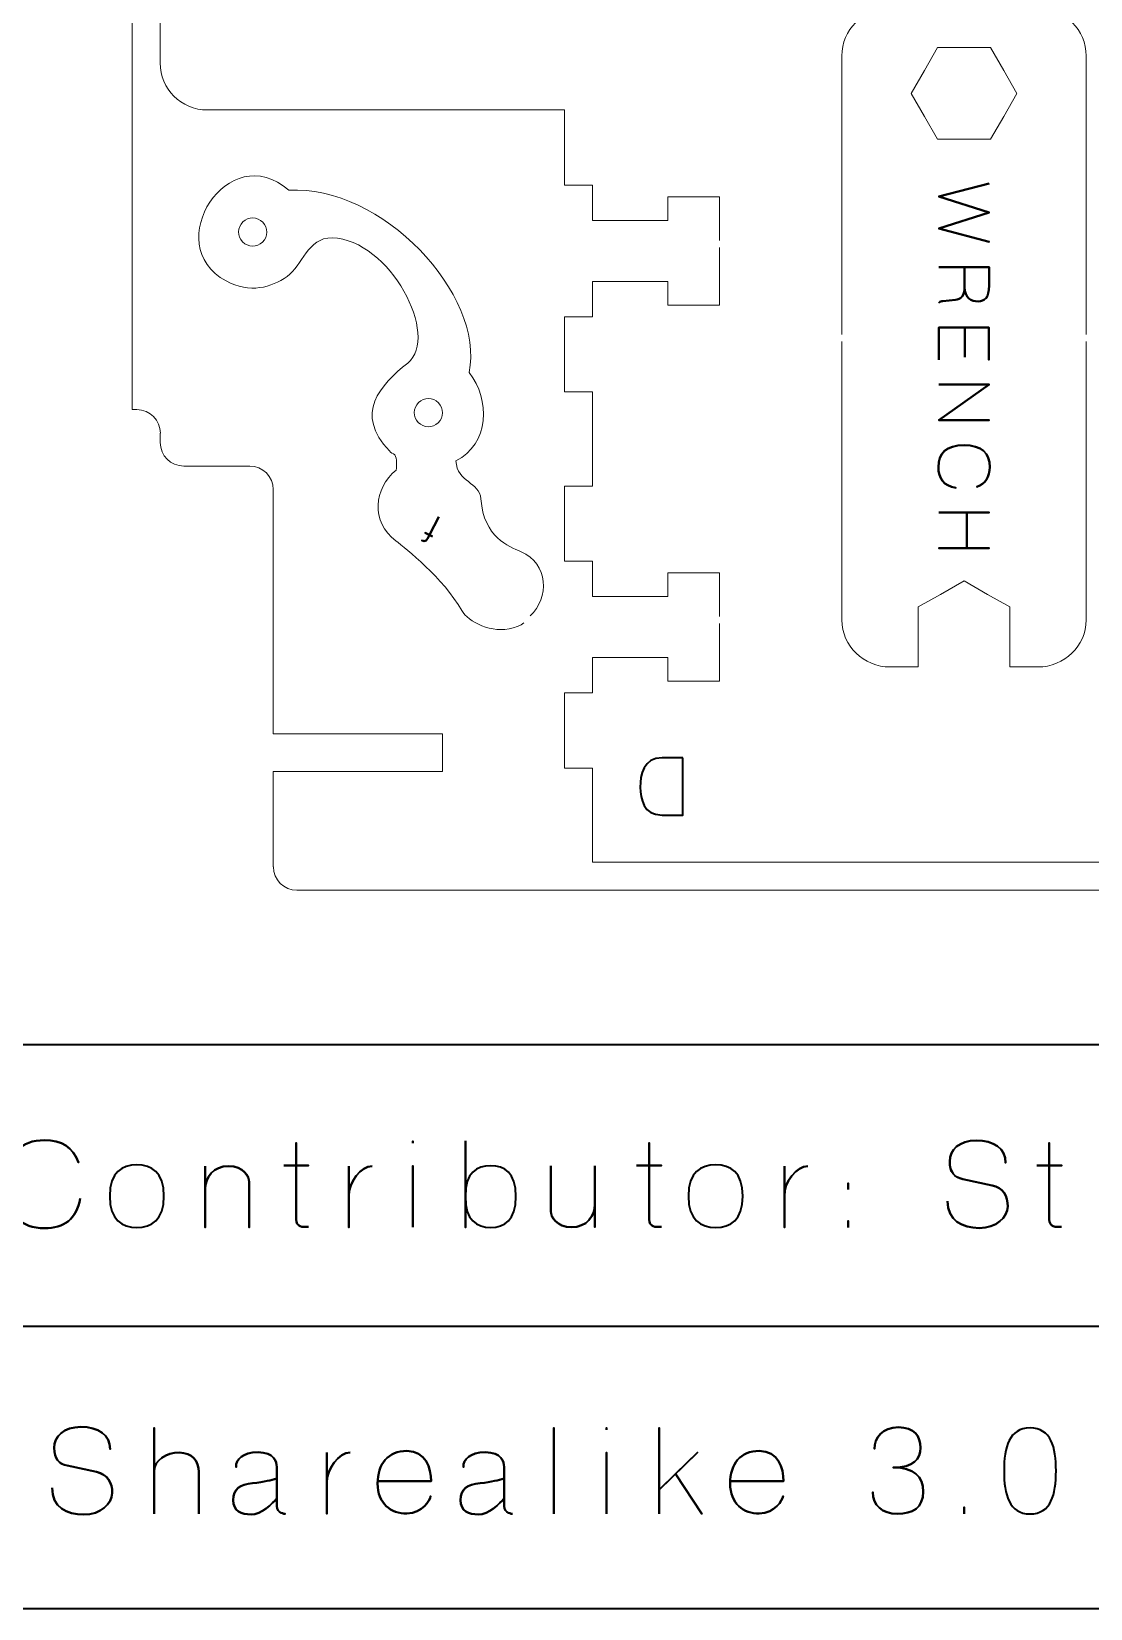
# Model space of a CAD drawing. Header units: inches. Extents: x 15 to 785, y -737 to -15.
# Drawn here: x 332.9 to 445.5, y -585 to -417.3 of the extents above; entities that cross this region are included whole.
import ezdxf

# ---------------------------------------------------------------- set-up
doc = ezdxf.new("R2010")
doc.units = ezdxf.units.IN
doc.header["$MEASUREMENT"] = 0
doc.layers.add('Layer 1', color=7, linetype='Continuous')

# ---------------------------------------------------------------- blocks, each defined once
blk = doc.blocks.new('block 10')
at = {"layer": 'Layer 1', "color": 13, "lineweight": 35, "true_color": 0xed6444}
blk.add_lwpolyline([(429.38, -468.43), (432.34, -468.43), (432.34, -472.2), (429.38, -472.2), (434.72, -472.2), (432.34, -472.2), (432.34, -468.43), (434.72, -468.43), (429.38, -468.43)], dxfattribs=at)
for points, knots in [([(434.72, -433.41), (434.72, -433.41), (429.38, -434.81), (429.38, -434.81), (429.38, -434.81), (434.72, -436.51), (434.72, -436.51), (434.72, -436.51), (429.38, -438.21), (429.38, -438.21), (429.38, -438.21), (434.72, -439.61), (434.72, -439.61), (434.72, -439.61), (429.38, -438.21), (429.38, -438.21), (429.38, -438.21), (434.72, -436.51), (434.72, -436.51), (434.72, -436.51), (429.38, -434.81), (429.38, -434.81), (429.38, -434.81), (434.72, -433.41), (434.72, -433.41)], [0, 0, 0, 0, 1, 1, 1, 2, 2, 2, 3, 3, 3, 4, 4, 4, 5, 5, 5, 6, 6, 6, 7, 7, 7, 8, 8, 8, 8]), ([(429.38, -442.32), (429.38, -442.32), (434.72, -442.32), (434.72, -442.32), (434.72, -442.32), (434.72, -444.27), (434.72, -444.27), (434.72, -445.63), (434.26, -445.92), (433.54, -445.96), (432.82, -445.99), (432.11, -445.62), (432.11, -444.42), (432.11, -444.42), (432.11, -442.32), (432.11, -442.32), (432.11, -442.32), (432.11, -444.42), (432.11, -444.42), (432.11, -445.6), (432.82, -445.99), (433.54, -445.96), (434.26, -445.92), (434.72, -445.6), (434.72, -444.27), (434.72, -444.27), (434.72, -442.32), (434.72, -442.32), (434.72, -442.32), (429.38, -442.32), (429.38, -442.32)], [0, 0, 0, 0, 1, 1, 1, 2, 2, 2, 3, 3, 3, 4, 4, 4, 5, 5, 5, 6, 6, 6, 7, 7, 7, 8, 8, 8, 9, 9, 9, 10, 10, 10, 10]), ([(429.38, -446.12), (429.49, -445.97), (429.69, -445.93), (429.78, -445.93), (429.78, -445.93), (431.13, -445.8), (431.13, -445.8), (431.71, -445.76), (432.11, -445.34), (432.11, -444.52), (432.11, -445.34), (431.71, -445.76), (431.13, -445.8), (431.13, -445.8), (429.78, -445.93), (429.78, -445.93), (429.69, -445.93), (429.49, -445.97), (429.38, -446.12)], [0, 0, 0, 0, 1, 1, 1, 2, 2, 2, 3, 3, 3, 4, 4, 4, 5, 5, 5, 6, 6, 6, 6]), ([(429.38, -452.19), (429.38, -452.19), (429.38, -448.74), (429.38, -448.74), (429.38, -448.74), (434.69, -448.74), (434.69, -448.74), (434.69, -448.74), (434.69, -452.19), (434.69, -452.19), (434.69, -452.19), (434.69, -448.74), (434.69, -448.74), (434.69, -448.74), (429.38, -448.74), (429.38, -448.74), (429.38, -448.74), (429.38, -452.19), (429.38, -452.19)], [0, 0, 0, 0, 1, 1, 1, 2, 2, 2, 3, 3, 3, 4, 4, 4, 5, 5, 5, 6, 6, 6, 6]), ([(432.12, -451.9), (432.12, -451.9), (432.12, -448.74), (432.12, -448.74), (432.12, -448.74), (432.12, -451.9), (432.12, -451.9)], [0, 0, 0, 0, 1, 1, 1, 2, 2, 2, 2]), ([(429.38, -454.8), (429.38, -454.8), (434.72, -454.8), (434.72, -454.8), (434.72, -454.8), (429.38, -458.61), (429.38, -458.61), (429.38, -458.61), (434.72, -458.61), (434.72, -458.61), (434.72, -458.61), (429.38, -458.61), (429.38, -458.61), (429.38, -458.61), (434.72, -454.8), (434.72, -454.8), (434.72, -454.8), (429.38, -454.8), (429.38, -454.8)], [0, 0, 0, 0, 1, 1, 1, 2, 2, 2, 3, 3, 3, 4, 4, 4, 5, 5, 5, 6, 6, 6, 6]), ([(429.32, -463.58), (429.32, -462.11), (430.16, -461.27), (432.06, -461.27), (433.95, -461.27), (434.79, -462.11), (434.79, -463.58), (434.79, -464.63), (434.35, -465.36), (433.4, -465.68), (434.35, -465.36), (434.79, -464.63), (434.79, -463.58), (434.79, -462.11), (433.95, -461.27), (432.06, -461.27), (430.16, -461.27), (429.32, -462.11), (429.32, -463.58), (429.32, -464.8), (429.9, -465.57), (431.17, -465.8), (429.9, -465.57), (429.32, -464.8), (429.32, -463.58)], [0, 0, 0, 0, 1, 1, 1, 2, 2, 2, 3, 3, 3, 4, 4, 4, 5, 5, 5, 6, 6, 6, 7, 7, 7, 8, 8, 8, 8])]:
    blk.add_open_spline(points, degree=3, knots=knots, dxfattribs=at)
blk = doc.blocks.new('block 23')
at = {"layer": 'Layer 1', "color": 30, "lineweight": 35, "true_color": 0xf58726}
for points, knots in [([(338.06, -541.39), (337.66, -543.57), (336.33, -544.56), (334.25, -544.56), (331.73, -544.56), (330.29, -543.13), (330.29, -539.87), (330.29, -536.64), (331.73, -535.19), (334.25, -535.19), (336.06, -535.19), (337.3, -535.94), (337.86, -537.56), (337.3, -535.94), (336.06, -535.19), (334.25, -535.19), (331.73, -535.19), (330.29, -536.64), (330.29, -539.87), (330.29, -543.13), (331.73, -544.56), (334.25, -544.56), (336.33, -544.56), (337.66, -543.57), (338.06, -541.39)], [0, 0, 0, 0, 1, 1, 1, 2, 2, 2, 3, 3, 3, 4, 4, 4, 5, 5, 5, 6, 6, 6, 7, 7, 7, 8, 8, 8, 8]), ([(362.32, -544.4), (361.7, -544.43), (361.02, -544.46), (361.02, -543.61), (361.02, -542.74), (361.02, -535.48), (361.02, -535.48), (361.02, -535.48), (361.02, -542.74), (361.02, -543.61), (361.02, -544.46), (361.7, -544.43), (362.32, -544.4)], [0, 0, 0, 0, 1, 1, 1, 2, 2, 2, 3, 3, 3, 4, 4, 4, 4]), ([(373.41, -535.52), (373.41, -535.52), (373.41, -535.29), (373.41, -535.29), (373.41, -535.29), (373.41, -535.52), (373.41, -535.52)], [0, 0, 0, 0, 1, 1, 1, 2, 2, 2, 2]), ([(379.01, -535.26), (379.01, -535.26), (379.01, -544.46), (379.01, -544.46), (379.01, -544.46), (379.01, -535.26), (379.01, -535.26)], [0, 0, 0, 0, 1, 1, 1, 2, 2, 2, 2]), ([(399.86, -544.4), (399.24, -544.43), (398.56, -544.46), (398.56, -543.61), (398.56, -542.74), (398.56, -535.48), (398.56, -535.48), (398.56, -535.48), (398.56, -542.74), (398.56, -543.61), (398.56, -544.46), (399.24, -544.43), (399.86, -544.4)], [0, 0, 0, 0, 1, 1, 1, 2, 2, 2, 3, 3, 3, 4, 4, 4, 4]), ([(430.3, -541.69), (430.3, -543.72), (431.85, -544.53), (433.67, -544.53), (435.51, -544.53), (436.66, -543.38), (436.7, -542.25), (436.74, -541.13), (436.17, -540.24), (435.04, -540), (435.04, -540), (431.93, -539.33), (431.93, -539.33), (431.05, -539.14), (430.53, -538.63), (430.53, -537.44), (430.53, -536.24), (431.53, -535.21), (433.36, -535.21), (435.19, -535.21), (436.52, -536.08), (436.47, -537.59), (436.52, -536.08), (435.19, -535.21), (433.36, -535.21), (431.53, -535.21), (430.53, -536.24), (430.53, -537.44), (430.53, -538.63), (431.02, -539.13), (431.93, -539.33), (431.93, -539.33), (435.04, -540), (435.04, -540), (436.19, -540.24), (436.74, -541.13), (436.7, -542.25), (436.66, -543.38), (435.51, -544.53), (433.67, -544.53), (431.85, -544.53), (430.3, -543.72), (430.3, -541.69)], [0, 0, 0, 0, 1, 1, 1, 2, 2, 2, 3, 3, 3, 4, 4, 4, 5, 5, 5, 6, 6, 6, 7, 7, 7, 8, 8, 8, 9, 9, 9, 10, 10, 10, 11, 11, 11, 12, 12, 12, 13, 13, 13, 14, 14, 14, 14]), ([(442.42, -544.4), (441.79, -544.43), (441.12, -544.46), (441.12, -543.61), (441.12, -542.74), (441.12, -535.48), (441.12, -535.48), (441.12, -535.48), (441.12, -542.74), (441.12, -543.61), (441.12, -544.46), (441.79, -544.43), (442.42, -544.4)], [0, 0, 0, 0, 1, 1, 1, 2, 2, 2, 3, 3, 3, 4, 4, 4, 4]), ([(341.19, -541.13), (341.19, -538.57), (342.49, -537.82), (344.07, -537.82), (345.66, -537.82), (346.95, -538.57), (346.95, -541.13), (346.95, -543.71), (345.66, -544.46), (344.07, -544.46), (342.49, -544.46), (341.19, -543.71), (341.19, -541.13)], [0, 0, 0, 0, 1, 1, 1, 2, 2, 2, 3, 3, 3, 4, 4, 4, 4]), ([(341.19, -541.13), (341.19, -538.57), (342.49, -537.82), (344.07, -537.82), (345.66, -537.82), (346.95, -538.57), (346.95, -541.13), (346.95, -543.71), (345.66, -544.46), (344.07, -544.46), (342.49, -544.46), (341.19, -543.71), (341.19, -541.13)], [0, 0, 0, 0, 1, 1, 1, 2, 2, 2, 3, 3, 3, 4, 4, 4, 4]), ([(356.02, -539.63), (356.02, -539.05), (355.44, -537.96), (353.82, -537.94), (352.2, -537.93), (351.35, -539.19), (351.35, -540.36), (351.35, -539.19), (352.2, -537.93), (353.82, -537.94), (355.44, -537.96), (356.02, -539.05), (356.02, -539.63), (356.02, -540.22), (356.02, -544.46), (356.02, -544.46), (356.02, -544.46), (356.02, -540.22), (356.02, -539.63)], [0, 0, 0, 0, 1, 1, 1, 2, 2, 2, 3, 3, 3, 4, 4, 4, 5, 5, 5, 6, 6, 6, 6]), ([(351.35, -537.94), (351.35, -537.94), (351.35, -544.46), (351.35, -544.46), (351.35, -544.46), (351.35, -537.94), (351.35, -537.94)], [0, 0, 0, 0, 1, 1, 1, 2, 2, 2, 2]), ([(359.69, -537.88), (359.69, -537.88), (362.34, -537.88), (362.34, -537.88), (362.34, -537.88), (359.69, -537.88), (359.69, -537.88)], [0, 0, 0, 0, 1, 1, 1, 2, 2, 2, 2]), ([(369.1, -537.94), (367.92, -537.93), (366.57, -539.67), (366.61, -541.13), (366.57, -539.67), (367.92, -537.93), (369.1, -537.94)], [0, 0, 0, 0, 1, 1, 1, 2, 2, 2, 2]), ([(366.61, -537.94), (366.61, -537.94), (366.61, -544.46), (366.61, -544.46), (366.61, -544.46), (366.61, -537.94), (366.61, -537.94)], [0, 0, 0, 0, 1, 1, 1, 2, 2, 2, 2]), ([(373.41, -544.45), (373.41, -544.45), (373.41, -537.93), (373.41, -537.93), (373.41, -537.93), (373.41, -544.47), (373.41, -544.45)], [0, 0, 0, 0, 1, 1, 1, 2, 2, 2, 2]), ([(381.7, -537.91), (383.18, -537.91), (384.39, -538.63), (384.39, -541.18), (384.39, -543.72), (383.18, -544.46), (381.7, -544.46), (380.21, -544.46), (379.01, -543.72), (379.01, -541.18), (379.01, -538.63), (380.21, -537.91), (381.7, -537.91)], [0, 0, 0, 0, 1, 1, 1, 2, 2, 2, 3, 3, 3, 4, 4, 4, 4]), ([(381.7, -537.91), (383.18, -537.91), (384.39, -538.63), (384.39, -541.18), (384.39, -543.72), (383.18, -544.46), (381.7, -544.46), (380.21, -544.46), (379.01, -543.72), (379.01, -541.18), (379.01, -538.63), (380.21, -537.91), (381.7, -537.91)], [0, 0, 0, 0, 1, 1, 1, 2, 2, 2, 3, 3, 3, 4, 4, 4, 4]), ([(388.11, -537.92), (388.11, -537.92), (388.11, -542.17), (388.11, -542.76), (388.11, -543.34), (388.7, -544.43), (390.31, -544.45), (391.93, -544.46), (392.8, -543.2), (392.8, -542.03), (392.8, -543.2), (391.93, -544.46), (390.31, -544.45), (388.7, -544.43), (388.11, -543.34), (388.11, -542.76), (388.11, -542.17), (388.11, -537.92), (388.11, -537.92)], [0, 0, 0, 0, 1, 1, 1, 2, 2, 2, 3, 3, 3, 4, 4, 4, 5, 5, 5, 6, 6, 6, 6]), ([(392.8, -537.92), (392.8, -537.92), (392.8, -544.45), (392.8, -544.45), (392.8, -544.45), (392.8, -537.92), (392.8, -537.92)], [0, 0, 0, 0, 1, 1, 1, 2, 2, 2, 2]), ([(397.23, -537.88), (397.23, -537.88), (399.88, -537.88), (399.88, -537.88), (399.88, -537.88), (397.23, -537.88), (397.23, -537.88)], [0, 0, 0, 0, 1, 1, 1, 2, 2, 2, 2]), ([(402.74, -541.13), (402.74, -538.57), (404.05, -537.82), (405.63, -537.82), (407.21, -537.82), (408.51, -538.57), (408.51, -541.13), (408.51, -543.71), (407.21, -544.46), (405.63, -544.46), (404.05, -544.46), (402.74, -543.71), (402.74, -541.13)], [0, 0, 0, 0, 1, 1, 1, 2, 2, 2, 3, 3, 3, 4, 4, 4, 4]), ([(402.74, -541.13), (402.74, -538.57), (404.05, -537.82), (405.63, -537.82), (407.21, -537.82), (408.51, -538.57), (408.51, -541.13), (408.51, -543.71), (407.21, -544.46), (405.63, -544.46), (404.05, -544.46), (402.74, -543.71), (402.74, -541.13)], [0, 0, 0, 0, 1, 1, 1, 2, 2, 2, 3, 3, 3, 4, 4, 4, 4]), ([(415.43, -537.94), (414.25, -537.93), (412.9, -539.67), (412.94, -541.13), (412.9, -539.67), (414.25, -537.93), (415.43, -537.94)], [0, 0, 0, 0, 1, 1, 1, 2, 2, 2, 2]), ([(412.94, -537.94), (412.94, -537.94), (412.94, -544.46), (412.94, -544.46), (412.94, -544.46), (412.94, -537.94), (412.94, -537.94)], [0, 0, 0, 0, 1, 1, 1, 2, 2, 2, 2]), ([(439.79, -537.88), (439.79, -537.88), (442.44, -537.88), (442.44, -537.88), (442.44, -537.88), (439.79, -537.88), (439.79, -537.88)], [0, 0, 0, 0, 1, 1, 1, 2, 2, 2, 2]), ([(419.72, -540.45), (419.72, -540.45), (419.72, -539.75), (419.72, -539.75), (419.72, -539.75), (419.72, -540.45), (419.72, -540.45)], [0, 0, 0, 0, 1, 1, 1, 2, 2, 2, 2]), ([(419.72, -544.46), (419.72, -544.46), (419.72, -543.76), (419.72, -543.76), (419.72, -543.76), (419.72, -544.46), (419.72, -544.46)], [0, 0, 0, 0, 1, 1, 1, 2, 2, 2, 2]), ([(335.05, -572.17), (335.05, -574.2), (336.6, -575.01), (338.41, -575.01), (340.26, -575.01), (341.41, -573.86), (341.45, -572.73), (341.49, -571.61), (340.92, -570.72), (339.79, -570.48), (339.79, -570.48), (336.67, -569.81), (336.67, -569.81), (335.8, -569.62), (335.28, -569.11), (335.28, -567.92), (335.28, -566.72), (336.28, -565.69), (338.11, -565.69), (339.94, -565.69), (341.27, -566.56), (341.22, -568.07), (341.27, -566.56), (339.94, -565.69), (338.11, -565.69), (336.28, -565.69), (335.28, -566.72), (335.28, -567.92), (335.28, -569.11), (335.77, -569.61), (336.67, -569.81), (336.67, -569.81), (339.79, -570.48), (339.79, -570.48), (340.94, -570.72), (341.49, -571.61), (341.45, -572.73), (341.41, -573.86), (340.26, -575.01), (338.41, -575.01), (336.6, -575.01), (335.05, -574.2), (335.05, -572.17)], [0, 0, 0, 0, 1, 1, 1, 2, 2, 2, 3, 3, 3, 4, 4, 4, 5, 5, 5, 6, 6, 6, 7, 7, 7, 8, 8, 8, 9, 9, 9, 10, 10, 10, 11, 11, 11, 12, 12, 12, 13, 13, 13, 14, 14, 14, 14]), ([(345.91, -574.94), (345.91, -574.94), (345.91, -565.78), (345.91, -565.78), (345.91, -565.78), (345.91, -574.94), (345.91, -574.94)], [0, 0, 0, 0, 1, 1, 1, 2, 2, 2, 2]), ([(388.41, -574.94), (388.41, -574.94), (388.41, -565.78), (388.41, -565.78), (388.41, -565.78), (388.41, -574.94), (388.41, -574.94)], [0, 0, 0, 0, 1, 1, 1, 2, 2, 2, 2]), ([(394.03, -566), (394.03, -566), (394.03, -565.77), (394.03, -565.77), (394.03, -565.77), (394.03, -566), (394.03, -566)], [0, 0, 0, 0, 1, 1, 1, 2, 2, 2, 2]), ([(399.63, -574.94), (399.63, -574.94), (399.63, -572.37), (399.63, -572.37), (399.63, -572.37), (401.38, -570.67), (401.38, -570.67), (401.38, -570.67), (404.15, -574.94), (404.15, -574.94), (404.15, -574.94), (401.38, -570.67), (401.38, -570.67), (401.38, -570.67), (403.72, -568.42), (403.72, -568.42), (403.72, -568.42), (399.63, -572.37), (399.63, -572.37), (399.63, -572.37), (399.63, -565.78), (399.63, -565.78), (399.63, -565.78), (399.63, -574.94), (399.63, -574.94)], [0, 0, 0, 0, 1, 1, 1, 2, 2, 2, 3, 3, 3, 4, 4, 4, 5, 5, 5, 6, 6, 6, 7, 7, 7, 8, 8, 8, 8]), ([(424.96, -574.94), (426.59, -574.94), (427.71, -574.27), (427.71, -572.59), (427.71, -570.91), (426.72, -570.01), (424.51, -570.01), (426.7, -570.02), (427.41, -569.12), (427.41, -567.9), (427.41, -566.68), (426.79, -565.73), (425.07, -565.73), (423.35, -565.73), (422.53, -566.81), (422.53, -568.03), (422.53, -566.81), (423.35, -565.73), (425.07, -565.73), (426.79, -565.73), (427.41, -566.68), (427.41, -567.9), (427.41, -569.12), (426.7, -570.02), (424.51, -570.01), (426.72, -570.01), (427.71, -570.91), (427.71, -572.59), (427.71, -574.27), (426.59, -574.94), (424.96, -574.94), (423.34, -574.94), (422.35, -574), (422.35, -572.64), (422.35, -574), (423.34, -574.94), (424.96, -574.94)], [0, 0, 0, 0, 1, 1, 1, 2, 2, 2, 3, 3, 3, 4, 4, 4, 5, 5, 5, 6, 6, 6, 7, 7, 7, 8, 8, 8, 9, 9, 9, 10, 10, 10, 11, 11, 11, 12, 12, 12, 12]), ([(436.31, -570.37), (436.31, -567.85), (436.84, -565.8), (439.07, -565.8), (441.31, -565.8), (441.84, -567.85), (441.84, -570.37), (441.84, -572.89), (441.31, -574.94), (439.07, -574.94), (436.84, -574.94), (436.31, -572.89), (436.31, -570.37)], [0, 0, 0, 0, 1, 1, 1, 2, 2, 2, 3, 3, 3, 4, 4, 4, 4]), ([(436.31, -570.37), (436.31, -567.85), (436.84, -565.8), (439.07, -565.8), (441.31, -565.8), (441.84, -567.85), (441.84, -570.37), (441.84, -572.89), (441.31, -574.94), (439.07, -574.94), (436.84, -574.94), (436.31, -572.89), (436.31, -570.37)], [0, 0, 0, 0, 1, 1, 1, 2, 2, 2, 3, 3, 3, 4, 4, 4, 4]), ([(350.66, -574.94), (350.66, -574.94), (350.66, -571.64), (350.66, -570.48), (350.66, -569.33), (349.96, -568.45), (348.6, -568.42), (347.22, -568.4), (345.91, -569.24), (345.91, -570.34), (345.91, -569.24), (347.22, -568.4), (348.6, -568.42), (349.96, -568.45), (350.66, -569.33), (350.66, -570.48), (350.66, -571.64), (350.66, -574.94), (350.66, -574.94)], [0, 0, 0, 0, 1, 1, 1, 2, 2, 2, 3, 3, 3, 4, 4, 4, 5, 5, 5, 6, 6, 6, 6]), ([(358.95, -574.11), (358.95, -574.11), (358.95, -569.94), (358.95, -569.94), (358.95, -569.4), (358.68, -568.39), (356.97, -568.39), (355.25, -568.39), (354.62, -569.16), (354.62, -569.96), (354.62, -569.16), (355.25, -568.39), (356.97, -568.39), (358.68, -568.39), (358.95, -569.4), (358.95, -569.94), (358.95, -569.94), (358.95, -574.11), (358.95, -574.11), (358.95, -574.88), (359.85, -574.94), (359.85, -574.94), (359.85, -574.94), (358.95, -574.88), (358.95, -574.11)], [0, 0, 0, 0, 1, 1, 1, 2, 2, 2, 3, 3, 3, 4, 4, 4, 5, 5, 5, 6, 6, 6, 7, 7, 7, 8, 8, 8, 8]), ([(366.76, -568.42), (365.58, -568.41), (364.23, -570.15), (364.27, -571.61), (364.23, -570.15), (365.58, -568.41), (366.76, -568.42)], [0, 0, 0, 0, 1, 1, 1, 2, 2, 2, 2]), ([(364.27, -568.42), (364.27, -568.42), (364.27, -574.94), (364.27, -574.94), (364.27, -574.94), (364.27, -568.42), (364.27, -568.42)], [0, 0, 0, 0, 1, 1, 1, 2, 2, 2, 2]), ([(369.69, -571.46), (369.69, -571.46), (375.37, -571.46), (375.37, -571.46), (375.37, -570.05), (374.81, -568.25), (372.79, -568.25), (370.79, -568.25), (369.68, -569.62), (369.68, -571.71), (369.68, -573.82), (371.1, -574.94), (372.79, -574.89), (374.49, -574.84), (375.23, -573.52), (375.32, -573.05), (375.23, -573.52), (374.49, -574.84), (372.79, -574.89), (371.1, -574.94), (369.68, -573.82), (369.68, -571.71), (369.68, -569.62), (370.79, -568.25), (372.79, -568.25), (374.81, -568.25), (375.37, -570.05), (375.37, -571.46), (375.37, -571.46), (369.69, -571.46), (369.69, -571.46)], [0, 0, 0, 0, 1, 1, 1, 2, 2, 2, 3, 3, 3, 4, 4, 4, 5, 5, 5, 6, 6, 6, 7, 7, 7, 8, 8, 8, 9, 9, 9, 10, 10, 10, 10]), ([(384.03, -574.94), (384.03, -574.94), (383.13, -574.88), (383.13, -574.11), (383.13, -574.11), (383.13, -569.94), (383.13, -569.94), (383.13, -569.4), (382.86, -568.39), (381.15, -568.39), (379.44, -568.39), (378.8, -569.16), (378.8, -569.96), (378.8, -569.16), (379.44, -568.39), (381.15, -568.39), (382.86, -568.39), (383.13, -569.4), (383.13, -569.94), (383.13, -569.94), (383.13, -574.11), (383.13, -574.11), (383.13, -574.88), (384.03, -574.94), (384.03, -574.94)], [0, 0, 0, 0, 1, 1, 1, 2, 2, 2, 3, 3, 3, 4, 4, 4, 5, 5, 5, 6, 6, 6, 7, 7, 7, 8, 8, 8, 8]), ([(394.03, -574.93), (394.03, -574.93), (394.03, -568.41), (394.03, -568.41), (394.03, -568.41), (394.03, -574.95), (394.03, -574.93)], [0, 0, 0, 0, 1, 1, 1, 2, 2, 2, 2]), ([(407.18, -571.46), (407.18, -571.46), (412.86, -571.46), (412.86, -571.46), (412.86, -570.05), (412.3, -568.25), (410.28, -568.25), (408.28, -568.25), (407.17, -569.62), (407.17, -571.71), (407.17, -573.82), (408.59, -574.94), (410.28, -574.89), (411.98, -574.84), (412.72, -573.52), (412.81, -573.05), (412.72, -573.52), (411.98, -574.84), (410.28, -574.89), (408.59, -574.94), (407.17, -573.82), (407.17, -571.71), (407.17, -569.62), (408.28, -568.25), (410.28, -568.25), (412.3, -568.25), (412.86, -570.05), (412.86, -571.46), (412.86, -571.46), (407.18, -571.46), (407.18, -571.46)], [0, 0, 0, 0, 1, 1, 1, 2, 2, 2, 3, 3, 3, 4, 4, 4, 5, 5, 5, 6, 6, 6, 7, 7, 7, 8, 8, 8, 9, 9, 9, 10, 10, 10, 10]), ([(356.22, -575.01), (355.17, -574.98), (354.33, -574.65), (354.33, -573.48), (354.33, -572.3), (355.04, -571.8), (356.38, -571.68), (357.72, -571.55), (358.31, -571.34), (358.95, -571.17), (358.31, -571.34), (357.72, -571.55), (356.38, -571.68), (355.04, -571.8), (354.33, -572.3), (354.33, -573.48), (354.33, -574.65), (355.17, -574.98), (356.22, -575.01), (357.26, -575.05), (358.57, -573.82), (358.95, -573.27), (358.57, -573.82), (357.26, -575.05), (356.22, -575.01)], [0, 0, 0, 0, 1, 1, 1, 2, 2, 2, 3, 3, 3, 4, 4, 4, 5, 5, 5, 6, 6, 6, 7, 7, 7, 8, 8, 8, 8]), ([(383.13, -573.27), (382.75, -573.82), (381.44, -575.05), (380.4, -575.01), (379.35, -574.98), (378.51, -574.65), (378.51, -573.48), (378.51, -572.3), (379.22, -571.8), (380.57, -571.68), (381.9, -571.55), (382.5, -571.34), (383.13, -571.17), (382.5, -571.34), (381.9, -571.55), (380.57, -571.68), (379.22, -571.8), (378.51, -572.3), (378.51, -573.48), (378.51, -574.65), (379.35, -574.98), (380.4, -575.01), (381.44, -575.05), (382.75, -573.82), (383.13, -573.27)], [0, 0, 0, 0, 1, 1, 1, 2, 2, 2, 3, 3, 3, 4, 4, 4, 5, 5, 5, 6, 6, 6, 7, 7, 7, 8, 8, 8, 8]), ([(432.08, -574.94), (432.08, -574.94), (432.08, -574.24), (432.08, -574.24), (432.08, -574.24), (432.08, -574.94), (432.08, -574.94)], [0, 0, 0, 0, 1, 1, 1, 2, 2, 2, 2])]:
    blk.add_open_spline(points, degree=3, knots=knots, dxfattribs=at)

msp = doc.modelspace()

# ---------------------------------------------------------------- linework, layer by layer
at = {"layer": 'Layer 1', "color": 179, "lineweight": 9, "true_color": 0x231f20}
msp.add_lwpolyline([(437.68, -423.85), (436.27, -426.29), (434.87, -428.72), (432.05, -428.72), (429.24, -428.72), (427.83, -426.29), (426.42, -423.85), (427.83, -421.41), (429.24, -418.97), (432.05, -418.97), (434.87, -418.97), (436.27, -421.41), (437.68, -423.85)], dxfattribs=at)
at = {"layer": 'Layer 1', "color": 179, "lineweight": 20, "true_color": 0x231f20}
msp.add_lwpolyline([(406.05, -479.47), (406.05, -477.35), (406.05, -474.85), (400.55, -474.85), (400.55, -477.35), (392.55, -477.35), (392.55, -473.6), (389.55, -473.6), (389.55, -465.6), (392.55, -465.6), (392.55, -455.6), (389.55, -455.6), (389.55, -447.6), (392.55, -447.6), (392.55, -443.85), (400.55, -443.85), (400.55, -446.35), (406.05, -446.35), (406.05, -443.85), (406.05, -440.22)], dxfattribs=at)
at = {"layer": 'Layer 1', "color": 35, "lineweight": 35, "true_color": 0x927753}
msp.add_lwpolyline([(785, -555), (15, -555), (15, -525), (785, -525), (785, -555)], dxfattribs=at)
at = {"layer": 'Layer 1', "color": 179, "lineweight": 35, "true_color": 0x231f20}
msp.add_open_spline([(785, -570), (785, -578.28), (778.28, -585), (770, -585), (770, -585), (30, -585), (30, -585), (21.72, -585), (15, -578.28), (15, -570), (15, -570), (15, -30), (15, -30), (15, -21.72), (21.72, -15), (30, -15), (30, -15), (770, -15), (770, -15), (778.28, -15), (785, -21.72), (785, -30), (785, -30), (785, -570), (785, -570)], degree=3, knots=[0, 0, 0, 0, 1, 1, 1, 2, 2, 2, 3, 3, 3, 4, 4, 4, 5, 5, 5, 6, 6, 6, 7, 7, 7, 8, 8, 8, 8], dxfattribs=at)
at = {"layer": 'Layer 1', "color": 179, "lineweight": 20, "true_color": 0x231f20}
for points, knots in [([(346.56, -460.98), (346.56, -460.98), (346.56, -459.98), (346.56, -459.98), (346.56, -459.98), (346.58, -459.98), (346.58, -459.98), (346.58, -458.6), (345.46, -457.48), (344.08, -457.48), (344.08, -457.48), (343.59, -457.48), (343.59, -457.48), (343.59, -457.48), (343.59, -248.6), (343.59, -248.6), (343.59, -245.84), (345.83, -243.6), (348.59, -243.6), (348.59, -243.6), (548.59, -243.6), (548.59, -243.6), (551.35, -243.6), (553.59, -245.84), (553.59, -248.6), (553.59, -248.6), (553.59, -503.6), (553.59, -503.6), (553.59, -506.36), (551.35, -508.6), (548.59, -508.6), (548.59, -508.6), (361.08, -508.6), (361.08, -508.6), (361.08, -508.6), (361.1, -508.6), (361.1, -508.6), (359.72, -508.6), (358.6, -507.48), (358.6, -506.1), (358.6, -506.1), (358.58, -506.1), (358.58, -506.1), (358.58, -506.1), (358.58, -495.98), (358.58, -495.98), (358.58, -495.98), (376.58, -495.98), (376.58, -495.98), (376.58, -495.98), (376.58, -491.98), (376.58, -491.98), (376.58, -491.98), (358.58, -491.98), (358.58, -491.98), (358.58, -491.98), (358.58, -465.98), (358.58, -465.98), (358.58, -464.6), (357.46, -463.48), (356.08, -463.48), (356.08, -463.48), (349.06, -463.48), (349.06, -463.48), (347.68, -463.48), (346.56, -462.36), (346.56, -460.98)], [0, 0, 0, 0, 1, 1, 1, 2, 2, 2, 3, 3, 3, 4, 4, 4, 5, 5, 5, 6, 6, 6, 7, 7, 7, 8, 8, 8, 9, 9, 9, 10, 10, 10, 11, 11, 11, 12, 12, 12, 13, 13, 13, 14, 14, 14, 15, 15, 15, 16, 16, 16, 17, 17, 17, 18, 18, 18, 19, 19, 19, 20, 20, 20, 21, 21, 21, 22, 22, 22, 22]), ([(406.05, -439.47), (406.05, -439.47), (406.05, -437.35), (406.05, -437.35), (406.05, -437.35), (406.05, -434.85), (406.05, -434.85), (406.05, -434.85), (400.55, -434.85), (400.55, -434.85), (400.55, -434.85), (400.55, -437.35), (400.55, -437.35), (400.55, -437.35), (392.55, -437.35), (392.55, -437.35), (392.55, -437.35), (392.55, -433.6), (392.55, -433.6), (392.55, -433.6), (389.55, -433.6), (389.55, -433.6), (389.55, -433.6), (389.55, -425.6), (389.55, -425.6), (389.55, -425.6), (351.55, -425.6), (351.55, -425.6), (348.79, -425.6), (346.55, -423.36), (346.55, -420.6), (346.55, -420.6), (346.55, -399.1), (346.55, -399.1), (346.55, -396.34), (348.79, -394.1), (351.55, -394.1), (351.55, -394.1), (452.55, -394.1), (452.55, -394.1), (455.31, -394.1), (457.55, -396.34), (457.55, -399.1), (457.55, -399.1), (457.55, -500.6), (457.55, -500.6), (457.55, -503.36), (455.31, -505.6), (452.55, -505.6), (452.55, -505.6), (392.55, -505.6), (392.55, -505.6), (392.55, -505.6), (392.55, -495.6), (392.55, -495.6), (392.55, -495.6), (389.55, -495.6), (389.55, -495.6), (389.55, -495.6), (389.55, -487.6), (389.55, -487.6), (389.55, -487.6), (392.55, -487.6), (392.55, -487.6), (392.55, -487.6), (392.55, -483.85), (392.55, -483.85), (392.55, -483.85), (400.55, -483.85), (400.55, -483.85), (400.55, -483.85), (400.55, -486.35), (400.55, -486.35), (400.55, -486.35), (406.05, -486.35), (406.05, -486.35), (406.05, -486.35), (406.05, -483.85), (406.05, -483.85), (406.05, -483.85), (406.05, -480.22), (406.05, -480.22)], [0, 0, 0, 0, 1, 1, 1, 2, 2, 2, 3, 3, 3, 4, 4, 4, 5, 5, 5, 6, 6, 6, 7, 7, 7, 8, 8, 8, 9, 9, 9, 10, 10, 10, 11, 11, 11, 12, 12, 12, 13, 13, 13, 14, 14, 14, 15, 15, 15, 16, 16, 16, 17, 17, 17, 18, 18, 18, 19, 19, 19, 20, 20, 20, 21, 21, 21, 22, 22, 22, 23, 23, 23, 24, 24, 24, 25, 25, 25, 26, 26, 26, 27, 27, 27, 27])]:
    msp.add_open_spline(points, degree=3, knots=knots, dxfattribs=at)
at = {"layer": 'Layer 1', "color": 179, "lineweight": 9, "true_color": 0x231f20}
for points, knots in [([(445.05, -449.48), (445.05, -449.48), (445.05, -419.85), (445.05, -419.85), (445.05, -417.09), (442.81, -414.85), (440.05, -414.85), (440.05, -414.85), (424.05, -414.85), (424.05, -414.85), (421.29, -414.85), (419.05, -417.09), (419.05, -419.85), (419.05, -419.85), (419.05, -449.48), (419.05, -449.48)], [0, 0, 0, 0, 1, 1, 1, 2, 2, 2, 3, 3, 3, 4, 4, 4, 5, 5, 5, 5]), ([(419.05, -450.22), (419.05, -450.22), (419.05, -479.85), (419.05, -479.85), (419.05, -482.61), (421.41, -484.85), (424.18, -484.85), (424.18, -484.85), (427.18, -484.85), (427.18, -484.85), (427.18, -484.85), (427.18, -481.35), (427.18, -481.35), (427.18, -481.35), (427.18, -478.46), (427.18, -478.46), (427.18, -478.46), (429.55, -477.14), (429.55, -477.14), (429.55, -477.14), (432.05, -475.7), (432.05, -475.7), (432.05, -475.7), (434.55, -477.14), (434.55, -477.14), (434.55, -477.14), (436.93, -478.46), (436.93, -478.46), (436.93, -478.46), (436.93, -481.35), (436.93, -481.35), (436.93, -481.35), (436.93, -484.85), (436.93, -484.85), (436.93, -484.85), (439.93, -484.85), (439.93, -484.85), (442.69, -484.85), (445.05, -482.61), (445.05, -479.85), (445.05, -479.85), (445.05, -450.22), (445.05, -450.22)], [0, 0, 0, 0, 1, 1, 1, 2, 2, 2, 3, 3, 3, 4, 4, 4, 5, 5, 5, 6, 6, 6, 7, 7, 7, 8, 8, 8, 9, 9, 9, 10, 10, 10, 11, 11, 11, 12, 12, 12, 13, 13, 13, 14, 14, 14, 14])]:
    msp.add_open_spline(points, degree=3, knots=knots, dxfattribs=at)
at = {"layer": 'Layer 1', "color": 7, "lineweight": 9, "true_color": 0xffffff}
for points, knots in [([(385.89, -479.42), (387.99, -477.5), (387.84, -473.86), (384.94, -472.59), (383.61, -472.01), (380.99, -471.1), (380.66, -466.98), (380.52, -465.11), (378.15, -465.29), (378, -462.91), (381.55, -461.19), (381.71, -456.38), (379.4, -453.54), (381.16, -445.25), (370.05, -433.49), (360.22, -434.14), (353.84, -428.5), (346.47, -439.94), (353.56, -443.79), (356.1, -445.16), (358.38, -444.48), (360.05, -443.31), (361.7, -442.15), (362.19, -439.16), (364.84, -439.21), (370.98, -439.36), (376.37, -449.73), (372.88, -452.52), (369.94, -454.88), (367.15, -457.9), (370.93, -461.87), (371.1, -462.06), (371.3, -462.15), (371.52, -462.29), (371.73, -462.69), (371.72, -463.37), (371.65, -463.9), (369.28, -465.86), (368.91, -469.4), (371.63, -471.45), (372.69, -472.25), (376.65, -475.4), (378.63, -478.83), (379.33, -480.06), (381.83, -481.36), (384.08, -480.69), (384.57, -480.54), (384.84, -480.47), (385.23, -480.16)], [0, 0, 0, 0, 1, 1, 1, 2, 2, 2, 3, 3, 3, 4, 4, 4, 5, 5, 5, 6, 6, 6, 7, 7, 7, 8, 8, 8, 9, 9, 9, 10, 10, 10, 11, 11, 11, 12, 12, 12, 13, 13, 13, 14, 14, 14, 15, 15, 15, 16, 16, 16, 16]), ([(355.32, -439.63), (354.74, -439.04), (354.75, -438.09), (355.35, -437.51), (355.94, -436.93), (356.89, -436.95), (357.47, -437.54), (358.04, -438.13), (358.03, -439.08), (357.44, -439.66), (356.84, -440.23), (355.9, -440.22), (355.32, -439.63)], [0, 0, 0, 0, 1, 1, 1, 2, 2, 2, 3, 3, 3, 4, 4, 4, 4]), ([(374, -458.84), (373.43, -458.25), (373.44, -457.3), (374.03, -456.72), (374.63, -456.14), (375.58, -456.16), (376.15, -456.75), (376.73, -457.34), (376.72, -458.29), (376.12, -458.87), (375.53, -459.44), (374.58, -459.43), (374, -458.84)], [0, 0, 0, 0, 1, 1, 1, 2, 2, 2, 3, 3, 3, 4, 4, 4, 4])]:
    msp.add_open_spline(points, degree=3, knots=knots, dxfattribs=at)
at = {"layer": 'Layer 1', "color": 13, "lineweight": 35, "true_color": 0xed6444}
for points, knots in [([(376.2, -468.89), (376.2, -468.89), (375.2, -470.81), (375.2, -470.81), (374.91, -471.36), (374.79, -471.59), (374.38, -471.38), (374.79, -471.59), (374.91, -471.36), (375.2, -470.81), (375.2, -470.81), (376.2, -468.89), (376.2, -468.89)], [0, 0, 0, 0, 1, 1, 1, 2, 2, 2, 3, 3, 3, 4, 4, 4, 4]), ([(375.51, -470.97), (375.51, -470.97), (374.75, -470.58), (374.75, -470.58), (374.75, -470.58), (375.51, -470.97), (375.51, -470.97)], [0, 0, 0, 0, 1, 1, 1, 2, 2, 2, 2]), ([(402.13, -494.5), (402.13, -494.5), (402.13, -500.6), (402.13, -500.6), (402.13, -500.6), (399.93, -500.6), (399.93, -500.6), (397.91, -500.6), (397.67, -498.91), (397.62, -497.64), (397.57, -496.37), (398, -494.5), (399.93, -494.5), (399.93, -494.5), (402.13, -494.5), (402.13, -494.5)], [0, 0, 0, 0, 1, 1, 1, 2, 2, 2, 3, 3, 3, 4, 4, 4, 5, 5, 5, 5]), ([(402.13, -494.5), (402.13, -494.5), (402.13, -500.6), (402.13, -500.6), (402.13, -500.6), (399.93, -500.6), (399.93, -500.6), (397.91, -500.6), (397.67, -498.91), (397.62, -497.64), (397.57, -496.37), (398, -494.5), (399.93, -494.5), (399.93, -494.5), (402.13, -494.5), (402.13, -494.5)], [0, 0, 0, 0, 1, 1, 1, 2, 2, 2, 3, 3, 3, 4, 4, 4, 5, 5, 5, 5])]:
    msp.add_open_spline(points, degree=3, knots=knots, dxfattribs=at)

# ---------------------------------------------------------------- block references
at = {"layer": 'Layer 1'}
for name in ['block 10', 'block 23']:
    msp.add_blockref(name, (0, 0), dxfattribs=at)

doc.saveas('drawing.dxf')
